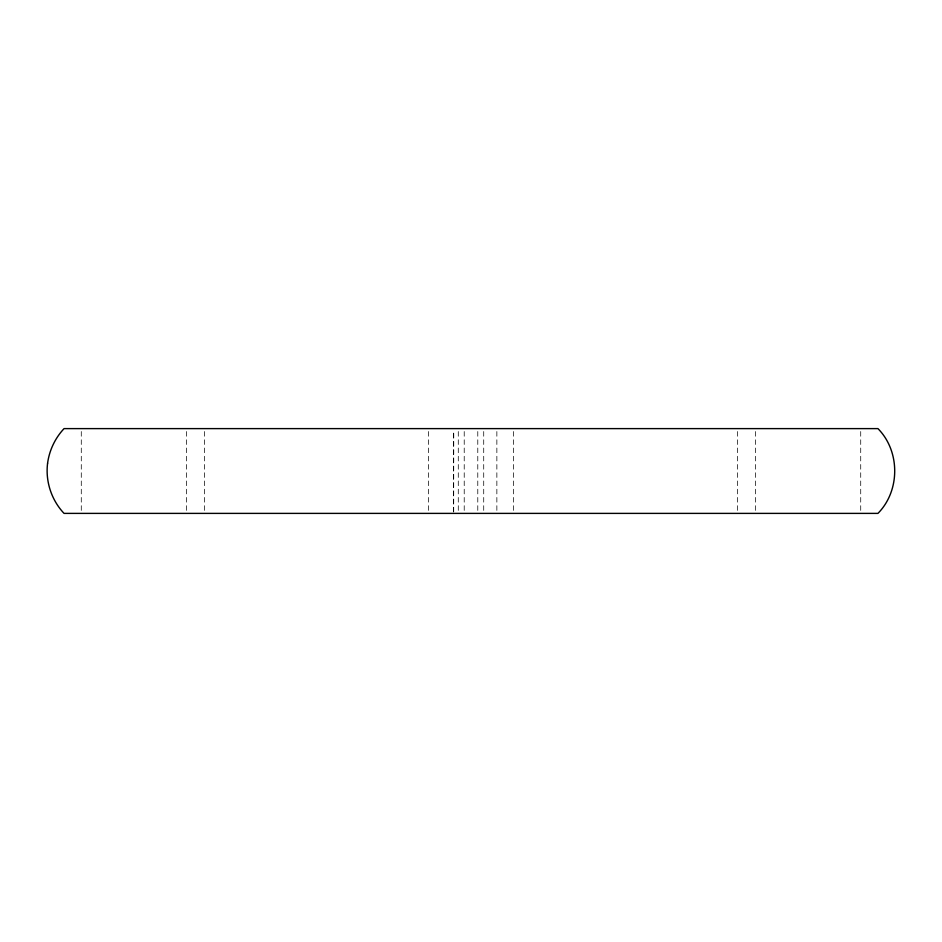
<?xml version="1.0" encoding="UTF-8"?>
<svg xmlns="http://www.w3.org/2000/svg" width="942" height="942" viewBox="0 0 942 942"><rect width="100%" height="100%" fill="white"/><g stroke="black" fill="none" stroke-linecap="round" stroke-linejoin="round"><path stroke-width="0.71" stroke-dasharray="4.71 3.53" d="M860.717 431.53L860.717 511.93M755.602 431.53L755.602 511.93M737.562 431.53L737.562 511.93M513.39 431.53L513.39 511.93M496.858 431.53L496.858 511.93M483.717 431.53L483.717 511.93M477.782 431.53L477.782 513.39M464.218 431.53L464.218 513.39M458.283 431.53L458.283 511.93M428.61 431.53L428.61 511.93M204.438 431.53L204.438 511.93M186.398 431.53L186.398 511.93M81.283 431.53L81.283 511.93M453.703 511.93L453.703 431.53L453.62 511.93"/><path stroke-width="1.41" d="M47.595 463.228C45.298 481.327 51.48 500.167 64.056 513.39L877.944 513.39C900.293 490.817 900.293 451.183 877.944 428.61L64.056 428.61C55.142 438.089 49.325 450.323 47.595 463.228"/></g></svg>
